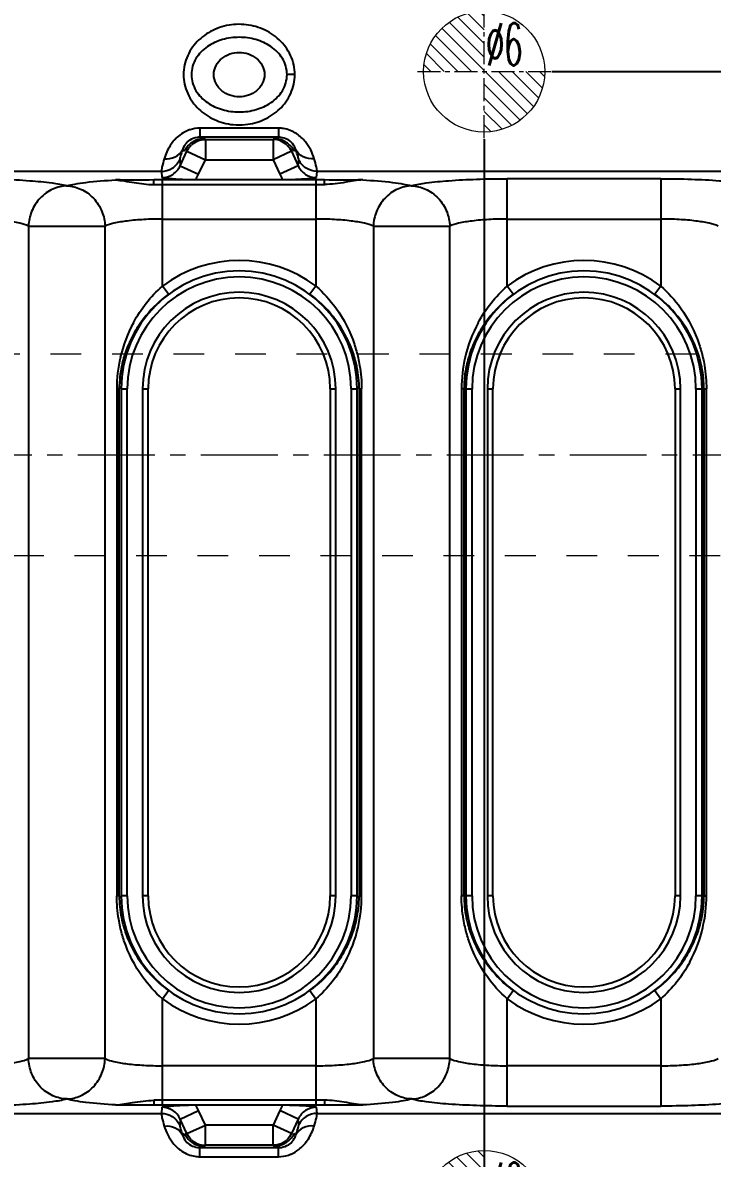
# Model space of a CAD drawing. Header units: millimetres. Extents: x 1147 to 12155, y -6137 to -4403.
# Drawn here: x 2930.8 to 2964.9, y -5340.7 to -5284.4 of the extents above; entities that cross this region are included whole.
import ezdxf
from ezdxf.enums import TextEntityAlignment as Align

# ---------------------------------------------------------------- set-up
doc = ezdxf.new("R2010")
doc.units = ezdxf.units.MM
doc.header["$LTSCALE"] = 16.335
doc.header["$PDMODE"] = 3
doc.header["$PDSIZE"] = 0.3125
doc.linetypes.add('CENTER', pattern=[0.6, 0.375, -0.075, 0.075, -0.075])
doc.linetypes.add('HIDDEN', pattern=[0.2, 0.1, -0.1])
doc.layers.get('0').update_dxf_attribs({"linetype": 'CONTINUOUS'})
doc.layers.get('Defpoints').update_dxf_attribs({"linetype": 'CONTINUOUS'})
doc.layers.add('cool', color=153, linetype='HIDDEN', lineweight=9)
doc.layers.add('epin', color=13, linetype='CONTINUOUS', lineweight=9)
doc.styles.get("Standard").update_dxf_attribs({"font": 'txt', "width": 0.8})
doc.styles.add('TXT05', font='txt.shx', dxfattribs={"width": 0.5, "bigfont": 'gbcbig.shx'})
doc.dimstyles.get("Standard").update_dxf_attribs({"dimtxt": 0.15625, "dimasz": 0.1875, "dimexe": 0.125, "dimexo": 0.0625, "dimtad": 0, "dimtih": 1, "dimtoh": 1, "dimdsep": 46, "dimtxsty": 'Standard', "dimcen": 0.09, "dimadec": 0, "dimazin": 0, "dimtp": 0.01, "dimtm": 0.01, "dimtfac": 1, "dimtofl": 0, "dimtmove": 0, "dimatfit": 3, "dimfxl": 0, "dimtolj": 1, "dimarcsym": 0})

# ---------------------------------------------------------------- blocks, each defined once
blk = doc.blocks.new('*D726')
at = {"color": 4, "lineweight": -2}
for p, q in [((3125.393, -5286.772), (3145.393, -5278.956)), ((3145.393, -5278.956), (3165.393, -5278.956)), ((2956.993, -5286.772), (3125.393, -5286.772))]:
    blk.add_line(p, q, dxfattribs=at)
at = {"layer": 'Defpoints', "color": 0}
for p in [(2876.631, -5263.772), (3165.393, -5278.956), (2956.931, -5286.772)]:
    blk.add_point(p, dxfattribs=at)
at = {"color": 6, "insert": (3177.127, -5278.956), "char_height": 8, "attachment_point": 5}
blk.add_mtext('\\A1;23.00', dxfattribs=at)
blk = doc.blocks.new('*D727')
at = {"color": 4, "lineweight": -2}
blk.add_line((3144.693, -5305.772), (3165.393, -5305.772), dxfattribs=at)
at = {"layer": 'Defpoints', "color": 0}
for p in [(2876.631, -5263.772), (3144.631, -5305.772), (3165.393, -5305.772)]:
    blk.add_point(p, dxfattribs=at)
at = {"color": 6, "insert": (3177.127, -5305.772), "char_height": 8, "attachment_point": 5}
blk.add_mtext('\\A1;42.00', dxfattribs=at)
blk = doc.blocks.new('*D728')
at = {"color": 4, "lineweight": -2}
blk.add_line((3081.142, -5324.129), (3165.393, -5324.129), dxfattribs=at)
at = {"layer": 'Defpoints', "color": 0}
for p in [(2876.631, -5263.772), (3081.079, -5324.129), (3165.393, -5324.129)]:
    blk.add_point(p, dxfattribs=at)
at = {"color": 6, "insert": (3177.66, -5324.129), "char_height": 8, "attachment_point": 5}
blk.add_mtext('\\A1;60.36', dxfattribs=at)
blk = doc.blocks.new('*D729')
at = {"color": 4, "lineweight": -2}
blk.add_line((2956.993, -5343.272), (3165.393, -5343.272), dxfattribs=at)
at = {"layer": 'Defpoints', "color": 0}
for p in [(2876.631, -5263.772), (2956.931, -5343.272), (3165.393, -5343.272)]:
    blk.add_point(p, dxfattribs=at)
at = {"color": 6, "insert": (3177.66, -5343.272), "char_height": 8, "attachment_point": 5}
blk.add_mtext('\\A1;79.50', dxfattribs=at)
blk = doc.blocks.new('*D730')
at = {"color": 4, "lineweight": -2}
blk.add_line((3079.093, -5391.772), (3165.393, -5391.772), dxfattribs=at)
at = {"layer": 'Defpoints', "color": 0}
for p in [(2876.631, -5263.772), (3079.031, -5391.772), (3165.393, -5391.772)]:
    blk.add_point(p, dxfattribs=at)
at = {"color": 6, "insert": (3179.26, -5391.772), "char_height": 8, "attachment_point": 5}
blk.add_mtext('\\A1;128.00', dxfattribs=at)
blk = doc.blocks.new('*D731')
at = {"color": 4, "lineweight": -2}
blk.add_line((3101.269, -5410.772), (3165.393, -5410.772), dxfattribs=at)
at = {"layer": 'Defpoints', "color": 0}
for p in [(2876.631, -5263.772), (3101.207, -5410.772), (3165.393, -5410.772)]:
    blk.add_point(p, dxfattribs=at)
at = {"color": 6, "insert": (3179.26, -5410.772), "char_height": 8, "attachment_point": 5}
blk.add_mtext('\\A1;147.00', dxfattribs=at)
blk = doc.blocks.new('*D732')
at = {"color": 4, "lineweight": -2}
blk.add_line((2882.256, -5430.772), (3165.393, -5430.772), dxfattribs=at)
at = {"layer": 'Defpoints', "color": 0}
for p in [(2876.631, -5263.772), (2882.193, -5430.772), (3165.393, -5430.772)]:
    blk.add_point(p, dxfattribs=at)
at = {"color": 6, "insert": (3179.26, -5430.772), "char_height": 8, "attachment_point": 5}
blk.add_mtext('\\A1;167.00', dxfattribs=at)
blk = doc.blocks.new('*D733')
at = {"color": 4, "lineweight": -2}
for p, q in [((3032.193, -5438.772), (3125.393, -5438.772)), ((3125.393, -5438.772), (3145.393, -5442.058)), ((3145.393, -5442.058), (3165.393, -5442.058))]:
    blk.add_line(p, q, dxfattribs=at)
at = {"layer": 'Defpoints', "color": 0}
for p in [(2876.631, -5263.772), (3032.131, -5438.772), (3165.393, -5442.058)]:
    blk.add_point(p, dxfattribs=at)
at = {"color": 6, "insert": (3179.26, -5442.058), "char_height": 8, "attachment_point": 5}
blk.add_mtext('\\A1;175.00', dxfattribs=at)
blk = doc.blocks.new('*D734')
at = {"color": 4, "lineweight": -2}
blk.add_line((3121.693, -5468.772), (3165.393, -5468.772), dxfattribs=at)
at = {"layer": 'Defpoints', "color": 0}
for p in [(2876.631, -5263.772), (3121.631, -5468.772), (3165.393, -5468.772)]:
    blk.add_point(p, dxfattribs=at)
at = {"color": 6, "insert": (3179.793, -5468.772), "char_height": 8, "attachment_point": 5}
blk.add_mtext('\\A1;205.00', dxfattribs=at)
blk = doc.blocks.new('*D747')
at = {"color": 4, "lineweight": -2}
blk.add_line((2954.631, -5436.334), (2954.631, -5507.604), dxfattribs=at)
at = {"layer": 'Defpoints', "color": 0}
for p in [(2876.631, -5263.772), (2954.631, -5436.272), (2954.631, -5507.604)]:
    blk.add_point(p, dxfattribs=at)
at = {"color": 6, "insert": (2954.631, -5519.337), "char_height": 8, "attachment_point": 5, "rotation": 90}
blk.add_mtext('\\A1;78.00', dxfattribs=at)
blk = doc.blocks.new('*D749')
at = {"color": 4, "lineweight": -2}
blk.add_line((2986.631, -5274.55), (2986.631, -5507.604), dxfattribs=at)
at = {"layer": 'Defpoints', "color": 0}
for p in [(2876.631, -5263.772), (2986.631, -5274.488), (2986.631, -5507.604)]:
    blk.add_point(p, dxfattribs=at)
at = {"color": 6, "insert": (2986.631, -5519.871), "char_height": 8, "attachment_point": 5, "rotation": 90}
blk.add_mtext('\\A1;110.00', dxfattribs=at)
blk = doc.blocks.new('*D750')
at = {"color": 4, "lineweight": -2}
blk.add_line((3026.631, -5444.334), (3026.631, -5507.604), dxfattribs=at)
at = {"layer": 'Defpoints', "color": 0}
for p in [(2876.631, -5263.772), (3026.631, -5444.272), (3026.631, -5507.604)]:
    blk.add_point(p, dxfattribs=at)
at = {"color": 6, "insert": (3026.631, -5520.937), "char_height": 8, "attachment_point": 5, "rotation": 90}
blk.add_mtext('\\A1;150.00', dxfattribs=at)
blk = doc.blocks.new('*D751')
at = {"color": 4, "lineweight": -2}
blk.add_line((3074.631, -5396.234), (3074.631, -5507.604), dxfattribs=at)
at = {"layer": 'Defpoints', "color": 0}
for p in [(2876.631, -5263.772), (3074.631, -5396.172), (3074.631, -5507.604)]:
    blk.add_point(p, dxfattribs=at)
at = {"color": 6, "insert": (3074.631, -5521.471), "char_height": 8, "attachment_point": 5, "rotation": 90}
blk.add_mtext('\\A1;198.00', dxfattribs=at)
blk = doc.blocks.new('*D752')
at = {"color": 4, "lineweight": -2}
for p, q in [((3076.129, -5328.214), (3076.129, -5467.604)), ((3076.129, -5467.604), (3085.917, -5487.604)), ((3085.917, -5487.604), (3085.917, -5507.604))]:
    blk.add_line(p, q, dxfattribs=at)
at = {"layer": 'Defpoints', "color": 0}
for p in [(2876.631, -5263.772), (3076.129, -5328.151), (3085.917, -5507.604)]:
    blk.add_point(p, dxfattribs=at)
at = {"color": 6, "insert": (3085.917, -5522.004), "char_height": 8, "attachment_point": 5, "rotation": 90}
blk.add_mtext('\\A1;199.50', dxfattribs=at)
blk = doc.blocks.new('*D753')
at = {"color": 4, "lineweight": -2}
blk.add_line((3106.631, -5328.592), (3106.631, -5507.604), dxfattribs=at)
at = {"layer": 'Defpoints', "color": 0}
for p in [(2876.631, -5263.772), (3106.631, -5328.529), (3106.631, -5507.604)]:
    blk.add_point(p, dxfattribs=at)
at = {"color": 6, "insert": (3106.631, -5522.004), "char_height": 8, "attachment_point": 5, "rotation": 90}
blk.add_mtext('\\A1;230.00', dxfattribs=at)
blk = doc.blocks.new('*D754')
at = {"color": 4, "lineweight": -2}
blk.add_line((3121.631, -5475.261), (3121.631, -5507.604), dxfattribs=at)
at = {"layer": 'Defpoints', "color": 0}
for p in [(2876.631, -5263.772), (3121.631, -5475.198), (3121.631, -5507.604)]:
    blk.add_point(p, dxfattribs=at)
at = {"color": 6, "insert": (3121.631, -5522.537), "char_height": 8, "attachment_point": 5, "rotation": 90}
blk.add_mtext('\\A1;245.00', dxfattribs=at)
blk = doc.blocks.new('*D766')
at = {"color": 4, "lineweight": -2}
for p, q in [((3098.631, -5291.234), (3098.631, -5467.483)), ((3098.631, -5467.483), (3098.531, -5487.483)), ((3098.531, -5487.483), (3098.531, -5507.483))]:
    blk.add_line(p, q, dxfattribs=at)
at = {"layer": 'Defpoints', "color": 0}
for p in [(2876.631, -5263.772), (3098.631, -5291.172), (3098.531, -5507.483)]:
    blk.add_point(p, dxfattribs=at)
at = {"color": 6, "insert": (3098.531, -5522.416), "char_height": 8, "attachment_point": 5, "rotation": 90}
blk.add_mtext('\\A1;222.00', dxfattribs=at)
blk = doc.blocks.new('epin_ejp_6')
at = {"layer": 'epin'}
h = blk.add_hatch(dxfattribs=at)
h.set_pattern_fill('_ANSI31', color=123, scale=0.15, angle=90, style=0)
h.set_pattern_definition([(135, (-2387.40246, 110.88073), (-0.3367596, -0.3367596), [])])
h.paths.add_polyline_path([(0, 3, 0.414214), (-3, 0), (0, 0)])
h.paths.add_polyline_path([(3, 0), (0, 0), (0, -3, 0.414214)])
at = {"layer": 'epin', "color": 1, "linetype": 'CENTER', "ltscale": 0.186593}
for p, q in [((0, -3.3), (0, 3.3)), ((-3.3, 0), (3.3, 0))]:
    blk.add_line(p, q, dxfattribs=at)
at = {"layer": 'epin'}
blk.add_circle((0, 0), 3, dxfattribs=at)
at = {"layer": 'epin', "color": 6, "style": 'TXT05', "width": 0.5}
blk.add_text('%%c6', height=2.1, dxfattribs=at).set_placement((0.995, 1.35), align=Align.MIDDLE)
blk = doc.blocks.new('*D748')
at = {"color": 4, "lineweight": -2}
for p, q in [((2953.631, -5290.134), (2953.631, -5467.604)), ((2953.631, -5467.604), (2943.345, -5487.604)), ((2943.345, -5487.604), (2943.345, -5507.604))]:
    blk.add_line(p, q, dxfattribs=at)
at = {"layer": 'Defpoints', "color": 0}
for p in [(2876.631, -5263.772), (2953.631, -5290.072), (2943.345, -5507.604)]:
    blk.add_point(p, dxfattribs=at)
at = {"color": 6, "insert": (2943.345, -5519.337), "char_height": 8, "attachment_point": 5, "rotation": 90}
blk.add_mtext('\\A1;77.00', dxfattribs=at)
blk = doc.blocks.new('115')
at = {"layer": 'epin'}
for p in [(77, -23), (77, -79.5)]:
    blk.add_blockref('epin_ejp_6', p, dxfattribs=at)
dim = blk.add_ordinate_dim(feature_location=(77, -26.3), offset=(-10.286, -217.532), dtype=1, origin=(0, 0), dimstyle='Standard', override={"dimtxt": 8, "dimasz": 10, "dimgap": 0, "dimtih": 0, "dimtoh": 0, "dimzin": 0, "dimcen": 0, "dimclrd": 4, "dimclre": 4, "dimclrt": 6, "dimadec": 2, "dimtp": 0, "dimtm": 0, "dimtzin": 0})
dim.commit()
dim.dimension.update_dxf_attribs({"geometry": '*D748', "text_midpoint": (66.714, -255.566), "insert": (-2876.631, 5263.772)})

msp = doc.modelspace()

# ---------------------------------------------------------------- linework, layer by layer
at = {"color": 7, "linetype": 'Continuous'}
for p, q in [((2944.242, -5286.926), (2943.857, -5286.926)), ((2943.433, -5289.578), (2939.538, -5289.578)), ((2939.538, -5289.578), (2939.538, -5290.03)), ((2943.433, -5290.03), (2939.538, -5290.03)), ((2939.538, -5290.03), (2939.633, -5290.111)), ((2939.633, -5290.111), (2939.807, -5290.111)), ((2943.164, -5290.111), (2943.338, -5290.111)), ((2943.433, -5290.03), (2943.338, -5290.111)), ((2943.433, -5289.578), (2943.433, -5290.03)), ((2938.679, -5290.654), (2938.762, -5290.724)), ((2939.236, -5290.244), (2939.233, -5290.244)), ((2939.807, -5290.143), (2943.164, -5290.143)), ((2939.807, -5290.143), (2939.807, -5291.149)), ((2943.164, -5290.143), (2943.164, -5291.149)), ((2943.738, -5290.244), (2943.735, -5290.244)), ((2944.292, -5290.654), (2944.209, -5290.724)), ((2938.536, -5291.15), (2938.561, -5291.446)), ((2938.561, -5291.446), (2938.897, -5290.724)), ((2938.897, -5290.724), (2939.807, -5291.149)), ((2939.471, -5291.87), (2939.807, -5291.149)), ((2939.807, -5291.149), (2943.164, -5291.149)), ((2944.074, -5290.724), (2943.164, -5291.149)), ((2943.164, -5291.149), (2943.5, -5291.87)), ((2944.074, -5290.724), (2944.411, -5291.446)), ((2944.411, -5291.446), (2944.435, -5291.15)), ((2937.626, -5291.725), (2817.306, -5291.725)), ((2937.626, -5291.725), (2937.651, -5292.033)), ((2938.561, -5291.446), (2939.471, -5291.87)), ((2944.411, -5291.446), (2943.5, -5291.87)), ((2945.32, -5292.033), (2945.345, -5291.725)), ((2981.706, -5291.725), (2945.345, -5291.725)), ((2937.248, -5292.375), (2937.259, -5292.151)), ((2945.293, -5292.15), (2937.678, -5292.15)), ((2937.678, -5294.087), (2937.679, -5292.38)), ((2937.679, -5292.38), (2945.292, -5292.38)), ((2945.292, -5292.15), (2945.293, -5297.411)), ((2945.723, -5292.375), (2945.712, -5292.151)), ((2962.387, -5292.087), (2954.771, -5292.087)), ((2954.771, -5297.411), (2954.771, -5292.087)), ((2962.387, -5292.087), (2962.387, -5297.411)), ((2931.043, -5294.439), (2934.834, -5294.439)), ((2931.043, -5294.439), (2931.043, -5335.72)), ((2934.834, -5335.72), (2934.834, -5294.439)), ((2937.678, -5294.087), (2945.293, -5294.087)), ((2937.678, -5297.411), (2937.678, -5294.087)), ((2948.137, -5294.439), (2951.928, -5294.439)), ((2948.137, -5294.439), (2948.137, -5335.72)), ((2951.928, -5335.72), (2951.928, -5294.439)), ((2954.771, -5294.087), (2962.387, -5294.087)), ((2937.978, -5297.812), (2937.678, -5297.411)), ((2945.293, -5297.411), (2944.993, -5297.812)), ((2955.071, -5297.812), (2954.771, -5297.411)), ((2962.387, -5297.411), (2962.087, -5297.812)), ((2935.539, -5302.511), (2935.414, -5302.511)), ((2935.414, -5302.511), (2935.414, -5327.648)), ((2935.539, -5327.648), (2935.539, -5302.511)), ((2935.634, -5302.511), (2935.935, -5302.511)), ((2935.634, -5302.511), (2935.634, -5327.648)), ((2935.935, -5327.648), (2935.935, -5302.511)), ((2936.696, -5302.511), (2936.972, -5302.511)), ((2936.696, -5302.511), (2936.696, -5327.648)), ((2936.972, -5327.648), (2936.972, -5302.511)), ((2945.999, -5302.511), (2946.275, -5302.511)), ((2945.999, -5302.511), (2945.999, -5327.648)), ((2946.275, -5327.648), (2946.275, -5302.511)), ((2947.036, -5302.511), (2947.337, -5302.511)), ((2947.036, -5302.511), (2947.036, -5327.648)), ((2947.337, -5327.648), (2947.337, -5302.511)), ((2947.432, -5302.511), (2947.557, -5302.511)), ((2947.432, -5302.511), (2947.432, -5327.648)), ((2947.557, -5327.648), (2947.557, -5302.511)), ((2952.632, -5302.511), (2952.508, -5302.511)), ((2952.508, -5302.511), (2952.508, -5327.648)), ((2952.632, -5327.648), (2952.632, -5302.511)), ((2952.728, -5302.511), (2953.028, -5302.511)), ((2952.728, -5302.511), (2952.728, -5327.648)), ((2953.028, -5327.648), (2953.028, -5302.511)), ((2953.789, -5302.511), (2954.065, -5302.511)), ((2953.789, -5302.511), (2953.789, -5327.648)), ((2954.065, -5327.648), (2954.065, -5302.511)), ((2963.093, -5302.511), (2963.369, -5302.511)), ((2963.093, -5302.511), (2963.093, -5327.648)), ((2963.369, -5327.648), (2963.369, -5302.511)), ((2964.13, -5302.511), (2964.431, -5302.511)), ((2964.13, -5302.511), (2964.13, -5327.648)), ((2964.431, -5327.648), (2964.431, -5302.511)), ((2964.526, -5302.511), (2964.65, -5302.511)), ((2964.526, -5302.511), (2964.526, -5327.648)), ((2964.65, -5327.648), (2964.65, -5302.511)), ((2935.539, -5327.648), (2935.414, -5327.648)), ((2935.935, -5327.648), (2935.634, -5327.648)), ((2936.972, -5327.648), (2936.696, -5327.648)), ((2946.275, -5327.648), (2945.999, -5327.648)), ((2947.337, -5327.648), (2947.036, -5327.648)), ((2947.432, -5327.648), (2947.557, -5327.648)), ((2952.632, -5327.648), (2952.508, -5327.648)), ((2953.028, -5327.648), (2952.728, -5327.648)), ((2954.065, -5327.648), (2953.789, -5327.648)), ((2963.369, -5327.648), (2963.093, -5327.648)), ((2964.431, -5327.648), (2964.13, -5327.648)), ((2964.526, -5327.648), (2964.65, -5327.648)), ((2937.678, -5332.748), (2937.978, -5332.347)), ((2944.993, -5332.347), (2945.293, -5332.748)), ((2954.771, -5332.748), (2955.071, -5332.347)), ((2962.087, -5332.347), (2962.387, -5332.748)), ((2937.679, -5338.009), (2937.678, -5332.749)), ((2945.293, -5332.748), (2945.293, -5336.072)), ((2954.771, -5338.072), (2954.771, -5332.748)), ((2962.387, -5332.748), (2962.387, -5338.072)), ((2934.834, -5335.72), (2931.043, -5335.72)), ((2951.928, -5335.72), (2948.137, -5335.72)), ((2945.293, -5336.072), (2937.678, -5336.072)), ((2945.293, -5336.072), (2945.292, -5337.779)), ((2962.387, -5336.072), (2954.771, -5336.072)), ((2937.248, -5337.784), (2937.259, -5338.008)), ((2945.292, -5337.779), (2937.679, -5337.779)), ((2945.292, -5337.779), (2945.292, -5338.009)), ((2945.723, -5337.784), (2945.712, -5338.008)), ((2825.691, -5338.434), (2937.626, -5338.434)), ((2937.651, -5338.126), (2937.626, -5338.434)), ((2937.679, -5338.009), (2945.292, -5338.009)), ((2938.561, -5338.713), (2939.471, -5338.289)), ((2939.807, -5339.01), (2939.471, -5338.289)), ((2943.5, -5338.289), (2943.164, -5339.01)), ((2944.411, -5338.713), (2943.5, -5338.289)), ((2945.345, -5338.434), (2945.32, -5338.126)), ((2945.345, -5338.434), (2981.706, -5338.434)), ((2954.771, -5338.072), (2962.387, -5338.072)), ((2938.561, -5338.713), (2938.536, -5339.009)), ((2938.897, -5339.435), (2938.561, -5338.713)), ((2938.897, -5339.435), (2939.807, -5339.01)), ((2943.164, -5339.01), (2939.807, -5339.01)), ((2939.807, -5340.016), (2939.807, -5339.01)), ((2944.074, -5339.435), (2943.164, -5339.01)), ((2943.164, -5340.016), (2943.164, -5339.01)), ((2944.411, -5338.713), (2944.074, -5339.435)), ((2944.435, -5339.009), (2944.411, -5338.713)), ((2938.679, -5339.505), (2938.762, -5339.435)), ((2944.292, -5339.505), (2944.209, -5339.435)), ((2939.233, -5339.915), (2939.236, -5339.915)), ((2939.538, -5340.129), (2939.633, -5340.048)), ((2939.538, -5340.129), (2943.433, -5340.129)), ((2939.538, -5340.581), (2939.538, -5340.129)), ((2939.633, -5340.048), (2939.807, -5340.048)), ((2943.164, -5340.016), (2939.807, -5340.016)), ((2943.164, -5340.048), (2943.338, -5340.048)), ((2943.433, -5340.129), (2943.338, -5340.048)), ((2943.433, -5340.581), (2943.433, -5340.129)), ((2943.735, -5339.915), (2943.738, -5339.915)), ((2939.538, -5340.581), (2943.433, -5340.581))]:
    msp.add_line(p, q, dxfattribs=at)
for centre, radius, start, end in [((2941.486, -5287.451), 3.02, 85.7641, 95.0219), ((2941.486, -5286.396), 3.024, 264.3279, 275.7133), ((2939.815, -5291.561), 2.073, 136.5943, 138.9055), ((2939.731, -5291.479), 1.956, 127.6875, 136.6561), ((2943.433, -5291.138), 1.56, 80.6149, 89.9854), ((2943.435, -5290.985), 0.955, 82.4469, 90.0885), ((2939.445, -5290.868), 0.795, 156.5707, 164.4392), ((2939.678, -5291.155), 1.013, 115.9235, 154.9459), ((2939.806, -5291.144), 1.001, 111.6878, 133.4317), ((2943.164, -5291.146), 1.003, 46.5837, 89.9928), ((2943.293, -5291.155), 1.013, 25.054, 64.0763), ((2937.677, -5276.538), 15.842, 268.4482, 270.0082), ((2937.676, -5377.483), 85.333, 89.99885, 90.27965), ((2937.634, -5291.013), 2.027, 326.6681, 334.9929), ((2945.338, -5291.013), 2.027, 205.0077, 213.3314), ((2945.294, -5276.481), 15.899, 269.9939, 271.5474), ((2945.294, -5377.377), 85.227, 89.71923, 90.00086), ((2941.486, -5302.511), 6.365, 53.2545, 126.746), ((2958.579, -5302.511), 6.365, 53.254, 126.746), ((2941.486, -5302.511), 5.852, 0, 180), ((2958.579, -5302.511), 5.852, 0, 180), ((2941.486, -5302.511), 5.551, 0, 180), ((2958.579, -5302.511), 5.551, 0, 180), ((2941.486, -5302.511), 4.79, 0, 180), ((2941.719, -5302.838), 6.265, 126.6715, 140.6233), ((2941.486, -5302.511), 4.514, 0, 180), ((2941.245, -5302.845), 6.275, 42.4543, 53.3202), ((2958.579, -5302.511), 4.79, 0, 180), ((2958.813, -5302.838), 6.265, 126.6715, 140.6233), ((2958.579, -5302.511), 4.514, 0, 180), ((2958.338, -5302.845), 6.275, 42.4543, 53.3202), ((2941.59, -5302.73), 6.097, 140.6354, 149.1366), ((2958.683, -5302.73), 6.097, 140.6354, 149.1366), ((2942.279, -5302.478), 6.86, 151.7095, 167.0764), ((2941.442, -5302.641), 5.924, 149.1427, 157.8689), ((2959.373, -5302.478), 6.86, 151.7095, 167.0764), ((2958.536, -5302.641), 5.924, 149.1427, 157.8689), ((2941.264, -5302.567), 5.732, 157.8753, 165.8913), ((2958.357, -5302.567), 5.732, 157.8753, 165.8913), ((2942.4, -5302.515), 6.985, 167.0025, 179.9679), ((2941.103, -5302.525), 5.565, 165.906, 173.2916), ((2959.493, -5302.515), 6.985, 167.0025, 179.9679), ((2958.196, -5302.525), 5.565, 165.906, 173.2916), ((2940.994, -5302.511), 5.455, 173.3051, 179.994), ((2941.802, -5302.528), 5.631, 0.1707, 11.287), ((2958.087, -5302.511), 5.455, 173.3051, 179.994), ((2958.895, -5302.528), 5.631, 0.1707, 11.287), ((2941.169, -5327.631), 5.631, 180.1708, 191.287), ((2941.486, -5327.648), 5.852, 180, 0), ((2941.486, -5327.648), 5.551, 180, 360), ((2941.486, -5327.648), 4.79, 180, 360), ((2941.486, -5327.648), 4.514, 180, 0), ((2940.572, -5327.644), 6.985, 347.0025, 359.9679), ((2941.977, -5327.648), 5.455, 353.3051, 359.994), ((2958.263, -5327.631), 5.631, 180.1708, 191.287), ((2958.579, -5327.648), 5.852, 180, 0), ((2958.579, -5327.648), 5.551, 180, 360), ((2958.579, -5327.648), 4.79, 180, 360), ((2958.579, -5327.648), 4.514, 180, 0), ((2957.665, -5327.644), 6.985, 347.0025, 359.9679), ((2959.071, -5327.648), 5.455, 353.3051, 359.994), ((2941.868, -5327.634), 5.565, 345.906, 353.2916), ((2958.962, -5327.634), 5.565, 345.906, 353.2916), ((2941.707, -5327.592), 5.732, 337.8753, 345.8913), ((2958.801, -5327.592), 5.732, 337.8753, 345.8913), ((2940.692, -5327.681), 6.86, 331.7095, 347.0764), ((2957.785, -5327.681), 6.86, 331.7095, 347.0764), ((2941.529, -5327.518), 5.924, 329.1427, 337.8689), ((2958.622, -5327.518), 5.924, 329.1427, 337.8689), ((2941.381, -5327.429), 6.097, 320.6354, 329.1366), ((2958.475, -5327.429), 6.097, 320.6354, 329.1366), ((2941.726, -5327.314), 6.275, 222.4543, 233.3202), ((2941.252, -5327.322), 6.265, 306.6715, 320.6233), ((2958.82, -5327.314), 6.275, 222.4543, 233.3202), ((2958.345, -5327.322), 6.265, 306.6715, 320.6233), ((2941.486, -5327.648), 6.365, 233.2545, 306.746), ((2958.579, -5327.648), 6.365, 233.254, 306.746), ((2937.678, -5353.747), 15.968, 89.9973, 91.5441), ((2945.294, -5353.628), 15.849, 88.449, 90.0086), ((2937.678, -5252.504), 85.505, 269.71964, 270.00065), ((2937.634, -5339.145), 2.026, 25.0056, 33.3334), ((2945.338, -5339.146), 2.027, 146.6682, 154.9928), ((2945.295, -5252.788), 85.221, 269.99779, 270.27986), ((2939.678, -5339.004), 1.013, 205.054, 244.0763), ((2943.293, -5339.004), 1.013, 295.9235, 334.9459), ((2943.526, -5339.292), 0.795, 336.5707, 344.4392), ((2939.807, -5339.013), 1.003, 226.5837, 269.9928), ((2939.536, -5339.174), 0.955, 262.4469, 270.0885), ((2939.731, -5338.854), 1.162, 261.8771, 265.1349), ((2943.165, -5339.015), 1.001, 291.6878, 313.4317), ((2943.24, -5338.68), 1.956, 307.6875, 316.6561), ((2943.156, -5338.598), 2.073, 316.5943, 318.9055), ((2939.538, -5339.021), 1.56, 260.6149, 269.9854)]:
    msp.add_arc(centre, radius, start, end, dxfattribs=at)
for points, knots in [([(2941.221, -5284.443), (2940.9, -5284.471), (2940.267, -5284.631), (2939.452, -5285.165), (2938.873, -5285.954), (2938.729, -5286.602), (2938.729, -5286.926)], [0, 0, 0, 0, 0.252338, 0.499632, 0.747398, 1, 1, 1, 1]), ([(2944.242, -5286.926), (2944.242, -5286.599), (2944.095, -5285.945), (2943.504, -5285.15), (2942.676, -5284.618), (2942.034, -5284.463), (2941.709, -5284.439)], [0, 0, 0, 0, 0.252464, 0.500169, 0.747561, 1, 1, 1, 1]), ([(2943.857, -5286.926), (2943.857, -5286.648), (2943.688, -5286.09), (2943.087, -5285.495), (2942.322, -5285.15), (2941.484, -5285.038), (2940.647, -5285.151), (2939.883, -5285.496), (2939.283, -5286.091), (2939.114, -5286.648), (2939.114, -5286.926)], [0, 0, 0, 0, 0.12581, 0.249018, 0.373016, 0.500233, 0.627385, 0.751253, 0.874314, 1, 1, 1, 1]), ([(2940.229, -5286.926), (2940.229, -5286.772), (2940.307, -5286.461), (2940.61, -5286.1), (2941.022, -5285.876), (2941.486, -5285.801), (2941.949, -5285.876), (2942.361, -5286.1), (2942.664, -5286.461), (2942.742, -5286.772), (2942.742, -5286.926)], [0, 0, 0, 0, 0.125273, 0.249681, 0.374348, 0.499998, 0.625649, 0.750316, 0.874725, 1, 1, 1, 1]), ([(2938.729, -5286.926), (2938.729, -5287.246), (2938.871, -5287.888), (2939.44, -5288.673), (2940.243, -5289.208), (2940.868, -5289.374), (2941.187, -5289.405)], [0, 0, 0, 0, 0.252578, 0.50044, 0.747713, 1, 1, 1, 1]), ([(2939.114, -5286.926), (2939.114, -5287.203), (2939.283, -5287.76), (2939.883, -5288.355), (2940.648, -5288.701), (2941.485, -5288.813), (2942.323, -5288.701), (2943.088, -5288.355), (2943.688, -5287.76), (2943.857, -5287.203), (2943.857, -5286.926)], [0, 0, 0, 0, 0.125692, 0.248804, 0.37272, 0.499947, 0.627175, 0.751093, 0.874204, 1, 1, 1, 1]), ([(2942.742, -5286.926), (2942.742, -5287.079), (2942.664, -5287.39), (2942.361, -5287.751), (2941.949, -5287.975), (2941.486, -5288.05), (2941.022, -5287.975), (2940.61, -5287.751), (2940.307, -5287.39), (2940.229, -5287.079), (2940.229, -5286.926)], [0, 0, 0, 0, 0.125273, 0.249681, 0.374348, 0.499998, 0.625649, 0.750316, 0.874725, 1, 1, 1, 1]), ([(2941.787, -5289.405), (2942.105, -5289.373), (2942.729, -5289.208), (2943.531, -5288.673), (2944.1, -5287.888), (2944.242, -5287.246), (2944.242, -5286.926)], [0, 0, 0, 0, 0.252231, 0.499459, 0.747286, 1, 1, 1, 1]), ([(2939.048, -5289.657), (2939.001, -5289.672), (2938.819, -5289.742), (2938.65, -5289.843), (2938.535, -5289.931)], [0, 0, 0, 0, 0.257865, 1, 1, 1, 1]), ([(2939.538, -5290.03), (2939.49, -5290.03), (2939.317, -5290.043), (2939.147, -5290.105), (2939.04, -5290.173)], [0, 0, 0, 0, 0.271751, 1, 1, 1, 1]), ([(2939.233, -5290.244), (2939.23, -5290.244), (2939.223, -5290.244), (2939.224, -5290.228), (2939.247, -5290.214), (2939.285, -5290.187), (2939.359, -5290.155), (2939.42, -5290.136), (2939.458, -5290.129)], [0, 0, 0, 0, 0.03338, 0.055741, 0.139126, 0.307065, 0.580667, 1, 1, 1, 1]), ([(2939.458, -5290.129), (2939.471, -5290.126), (2939.529, -5290.116), (2939.588, -5290.111), (2939.633, -5290.111)], [0, 0, 0, 0, 0.228819, 1, 1, 1, 1]), ([(2943.338, -5290.111), (2943.383, -5290.111), (2943.472, -5290.121), (2943.578, -5290.134), (2943.8, -5290.244), (2943.738, -5290.244)], [0, 0, 0, 0, 0.314614, 0.565598, 1, 1, 1, 1]), ([(2944.292, -5290.654), (2944.261, -5290.543), (2944.103, -5290.241), (2943.775, -5290.067), (2943.56, -5290.039)], [0, 0, 0, 0, 0.348046, 1, 1, 1, 1]), ([(2945.202, -5291.099), (2945.115, -5290.8), (2944.877, -5290.322), (2944.327, -5289.805), (2943.912, -5289.636), (2943.688, -5289.599)], [0, 0, 0, 0, 0.419119, 0.694058, 1, 1, 1, 1]), ([(2938.252, -5290.198), (2938.186, -5290.274), (2937.98, -5290.548), (2937.836, -5290.867), (2937.769, -5291.099)], [0, 0, 0, 0, 0.293042, 1, 1, 1, 1]), ([(2937.769, -5291.099), (2937.953, -5291.116), (2938.322, -5291.065), (2938.603, -5290.805), (2938.679, -5290.654)], [0, 0, 0, 0, 0.522336, 1, 1, 1, 1]), ([(2938.679, -5290.654), (2938.668, -5290.684), (2938.631, -5290.788), (2938.595, -5290.892), (2938.573, -5290.967)], [0, 0, 0, 0, 0.290978, 1, 1, 1, 1]), ([(2939.04, -5290.173), (2938.994, -5290.202), (2938.861, -5290.306), (2938.76, -5290.447), (2938.715, -5290.551)], [0, 0, 0, 0, 0.324676, 1, 1, 1, 1]), ([(2939.269, -5290.234), (2939.265, -5290.235), (2939.254, -5290.239), (2939.243, -5290.243), (2939.236, -5290.244)], [0, 0, 0, 0, 0.351875, 1, 1, 1, 1]), ([(2939.72, -5290.143), (2939.66, -5290.143), (2939.505, -5290.156), (2939.358, -5290.204), (2939.269, -5290.234)], [0, 0, 0, 0, 0.392081, 1, 1, 1, 1]), ([(2943.534, -5290.181), (2943.525, -5290.179), (2943.482, -5290.168), (2943.438, -5290.159), (2943.404, -5290.154)], [0, 0, 0, 0, 0.218802, 1, 1, 1, 1]), ([(2943.735, -5290.244), (2943.715, -5290.242), (2943.65, -5290.212), (2943.583, -5290.194), (2943.534, -5290.181)], [0, 0, 0, 0, 0.290003, 1, 1, 1, 1]), ([(2944.435, -5291.15), (2944.437, -5291.129), (2944.427, -5291.071), (2944.383, -5290.905), (2944.332, -5290.762), (2944.292, -5290.654)], [0, 0, 0, 0, 0.123367, 0.332805, 1, 1, 1, 1]), ([(2945.202, -5291.099), (2945.018, -5291.116), (2944.649, -5291.065), (2944.368, -5290.805), (2944.292, -5290.654)], [0, 0, 0, 0, 0.522338, 1, 1, 1, 1]), ([(2937.769, -5291.099), (2937.729, -5291.236), (2937.677, -5291.417), (2937.634, -5291.627), (2937.624, -5291.699), (2937.626, -5291.725)], [0, 0, 0, 0, 0.665407, 0.875292, 1, 1, 1, 1]), ([(2937.626, -5291.725), (2937.813, -5291.725), (2938.194, -5291.617), (2938.456, -5291.319), (2938.536, -5291.15)], [0, 0, 0, 0, 0.500608, 1, 1, 1, 1]), ([(2938.573, -5290.967), (2938.568, -5290.982), (2938.554, -5291.031), (2938.542, -5291.081), (2938.537, -5291.116)], [0, 0, 0, 0, 0.311224, 1, 1, 1, 1]), ([(2945.345, -5291.725), (2945.158, -5291.725), (2944.777, -5291.617), (2944.515, -5291.319), (2944.435, -5291.15)], [0, 0, 0, 0, 0.500609, 1, 1, 1, 1]), ([(2945.345, -5291.725), (2945.347, -5291.699), (2945.337, -5291.627), (2945.294, -5291.417), (2945.242, -5291.236), (2945.202, -5291.099)], [0, 0, 0, 0, 0.124728, 0.334597, 1, 1, 1, 1]), ([(2937.651, -5292.033), (2937.839, -5292.033), (2938.224, -5291.92), (2938.482, -5291.617), (2938.561, -5291.446)], [0, 0, 0, 0, 0.500367, 1, 1, 1, 1]), ([(2944.411, -5291.446), (2944.489, -5291.617), (2944.747, -5291.921), (2945.132, -5292.033), (2945.32, -5292.033)], [0, 0, 0, 0, 0.499689, 1, 1, 1, 1]), ([(2928.2, -5292.087), (2928.708, -5292.087), (2929.677, -5292.103), (2931.016, -5292.168), (2932.088, -5292.272), (2932.702, -5292.369), (2932.939, -5292.439)], [0, 0, 0, 0, 0.320373, 0.610617, 0.844065, 1, 1, 1, 1]), ([(2932.939, -5292.439), (2933.068, -5292.401), (2933.381, -5292.336), (2934.184, -5292.223), (2934.859, -5292.174), (2935.35, -5292.147)], [0, 0, 0, 0, 0.166376, 0.393599, 1, 1, 1, 1]), ([(2935.35, -5292.148), (2935.501, -5292.156), (2935.81, -5292.2), (2936.437, -5292.307), (2936.922, -5292.377), (2937.248, -5292.375)], [0, 0, 0, 0, 0.236936, 0.488719, 1, 1, 1, 1]), ([(2937.651, -5292.033), (2937.77, -5292.045), (2938.327, -5292.101), (2938.887, -5292.127), (2939.327, -5292.127)], [0, 0, 0, 0, 0.213158, 1, 1, 1, 1]), ([(2937.679, -5292.38), (2937.679, -5292.364), (2937.677, -5292.287), (2937.678, -5292.21), (2937.678, -5292.15)], [0, 0, 0, 0, 0.212705, 1, 1, 1, 1]), ([(2943.644, -5292.127), (2943.805, -5292.127), (2944.364, -5292.118), (2944.923, -5292.074), (2945.32, -5292.033)], [0, 0, 0, 0, 0.287205, 1, 1, 1, 1]), ([(2947.621, -5292.148), (2947.334, -5292.165), (2946.707, -5292.285), (2946.073, -5292.365), (2945.723, -5292.375)], [0, 0, 0, 0, 0.450175, 1, 1, 1, 1]), ([(2947.621, -5292.147), (2948.112, -5292.174), (2948.787, -5292.223), (2949.59, -5292.336), (2949.903, -5292.401), (2950.032, -5292.439)], [0, 0, 0, 0, 0.606441, 0.833644, 1, 1, 1, 1]), ([(2950.032, -5292.439), (2950.269, -5292.369), (2950.883, -5292.272), (2951.955, -5292.168), (2953.294, -5292.103), (2954.263, -5292.087), (2954.771, -5292.087)], [0, 0, 0, 0, 0.155948, 0.389403, 0.679648, 1, 1, 1, 1]), ([(2962.387, -5292.087), (2962.895, -5292.087), (2963.864, -5292.103), (2965.203, -5292.168), (2966.275, -5292.272), (2966.889, -5292.369), (2967.126, -5292.439)], [0, 0, 0, 0, 0.320374, 0.610618, 0.844066, 1, 1, 1, 1]), ([(2932.939, -5292.439), (2932.705, -5292.448), (2932.211, -5292.565), (2931.581, -5293.018), (2931.159, -5293.683), (2931.051, -5294.193), (2931.043, -5294.439)], [0, 0, 0, 0, 0.233579, 0.491555, 0.754782, 1, 1, 1, 1]), ([(2932.939, -5292.439), (2933.173, -5292.448), (2933.667, -5292.565), (2934.297, -5293.018), (2934.719, -5293.683), (2934.826, -5294.193), (2934.834, -5294.439)], [0, 0, 0, 0, 0.233579, 0.491554, 0.754781, 1, 1, 1, 1]), ([(2950.032, -5292.439), (2949.798, -5292.448), (2949.304, -5292.565), (2948.674, -5293.018), (2948.252, -5293.683), (2948.145, -5294.193), (2948.137, -5294.439)], [0, 0, 0, 0, 0.233578, 0.491553, 0.754781, 1, 1, 1, 1]), ([(2950.032, -5292.439), (2950.266, -5292.448), (2950.76, -5292.565), (2951.391, -5293.018), (2951.812, -5293.683), (2951.92, -5294.193), (2951.928, -5294.439)], [0, 0, 0, 0, 0.233579, 0.491555, 0.754782, 1, 1, 1, 1]), ([(2931.043, -5294.439), (2930.906, -5294.371), (2930.537, -5294.272), (2929.892, -5294.168), (2929.087, -5294.103), (2928.505, -5294.087), (2928.2, -5294.087)], [0, 0, 0, 0, 0.159969, 0.39318, 0.681951, 1, 1, 1, 1]), ([(2937.678, -5294.087), (2937.372, -5294.087), (2936.79, -5294.103), (2935.986, -5294.168), (2935.34, -5294.272), (2934.972, -5294.371), (2934.834, -5294.439)], [0, 0, 0, 0, 0.31799, 0.60679, 0.840021, 1, 1, 1, 1]), ([(2948.137, -5294.439), (2947.999, -5294.371), (2947.631, -5294.272), (2946.986, -5294.168), (2946.181, -5294.103), (2945.599, -5294.087), (2945.293, -5294.087)], [0, 0, 0, 0, 0.159954, 0.393168, 0.681995, 1, 1, 1, 1]), ([(2954.771, -5294.087), (2954.466, -5294.087), (2953.884, -5294.103), (2953.079, -5294.168), (2952.434, -5294.272), (2952.065, -5294.371), (2951.928, -5294.439)], [0, 0, 0, 0, 0.318055, 0.606823, 0.840028, 1, 1, 1, 1]), ([(2965.23, -5294.439), (2965.093, -5294.371), (2964.724, -5294.272), (2964.079, -5294.168), (2963.274, -5294.103), (2962.692, -5294.087), (2962.387, -5294.087)], [0, 0, 0, 0, 0.159969, 0.39318, 0.681951, 1, 1, 1, 1]), ([(2946.274, -5298.492), (2946.669, -5299.042), (2947.089, -5299.868), (2947.332, -5300.743), (2947.383, -5300.968)], [0, 0, 0, 0, 0.746536, 1, 1, 1, 1]), ([(2963.367, -5298.492), (2963.763, -5299.042), (2964.182, -5299.868), (2964.426, -5300.743), (2964.477, -5300.968)], [0, 0, 0, 0, 0.746536, 1, 1, 1, 1]), ([(2947.034, -5300.452), (2946.967, -5300.284), (2946.668, -5299.62), (2946.244, -5299.013), (2945.875, -5298.609)], [0, 0, 0, 0, 0.248204, 1, 1, 1, 1]), ([(2964.127, -5300.452), (2964.061, -5300.284), (2963.761, -5299.62), (2963.338, -5299.013), (2962.968, -5298.609)], [0, 0, 0, 0, 0.248204, 1, 1, 1, 1]), ([(2947.323, -5301.426), (2947.307, -5301.341), (2947.232, -5301.011), (2947.127, -5300.687), (2947.034, -5300.452)], [0, 0, 0, 0, 0.253093, 1, 1, 1, 1]), ([(2964.417, -5301.426), (2964.4, -5301.341), (2964.326, -5301.011), (2964.221, -5300.687), (2964.127, -5300.452)], [0, 0, 0, 0, 0.253093, 1, 1, 1, 1]), ([(2947.383, -5300.968), (2947.411, -5301.092), (2947.512, -5301.601), (2947.557, -5302.12), (2947.557, -5302.511)], [0, 0, 0, 0, 0.246522, 1, 1, 1, 1]), ([(2964.477, -5300.968), (2964.505, -5301.092), (2964.605, -5301.601), (2964.65, -5302.12), (2964.65, -5302.511)], [0, 0, 0, 0, 0.246522, 1, 1, 1, 1]), ([(2935.588, -5329.191), (2935.56, -5329.067), (2935.459, -5328.558), (2935.414, -5328.039), (2935.414, -5327.648)], [0, 0, 0, 0, 0.246522, 1, 1, 1, 1]), ([(2952.681, -5329.191), (2952.653, -5329.067), (2952.553, -5328.558), (2952.508, -5328.039), (2952.508, -5327.648)], [0, 0, 0, 0, 0.246522, 1, 1, 1, 1]), ([(2935.648, -5328.734), (2935.664, -5328.818), (2935.739, -5329.148), (2935.844, -5329.472), (2935.937, -5329.707)], [0, 0, 0, 0, 0.253093, 1, 1, 1, 1]), ([(2952.741, -5328.734), (2952.758, -5328.818), (2952.832, -5329.148), (2952.937, -5329.472), (2953.031, -5329.707)], [0, 0, 0, 0, 0.253093, 1, 1, 1, 1]), ([(2936.697, -5331.667), (2936.302, -5331.117), (2935.882, -5330.291), (2935.639, -5329.416), (2935.588, -5329.191)], [0, 0, 0, 0, 0.746536, 1, 1, 1, 1]), ([(2953.791, -5331.667), (2953.396, -5331.117), (2952.976, -5330.291), (2952.732, -5329.416), (2952.681, -5329.191)], [0, 0, 0, 0, 0.746536, 1, 1, 1, 1]), ([(2935.937, -5329.707), (2936.004, -5329.875), (2936.303, -5330.539), (2936.727, -5331.146), (2937.096, -5331.55)], [0, 0, 0, 0, 0.248204, 1, 1, 1, 1]), ([(2953.031, -5329.707), (2953.097, -5329.875), (2953.397, -5330.539), (2953.82, -5331.146), (2954.19, -5331.55)], [0, 0, 0, 0, 0.248204, 1, 1, 1, 1]), ([(2928.2, -5336.072), (2928.505, -5336.072), (2929.087, -5336.056), (2929.892, -5335.991), (2930.537, -5335.887), (2930.906, -5335.788), (2931.043, -5335.72)], [0, 0, 0, 0, 0.318055, 0.606823, 0.840028, 1, 1, 1, 1]), ([(2932.939, -5337.72), (2932.705, -5337.711), (2932.211, -5337.594), (2931.581, -5337.141), (2931.159, -5336.476), (2931.051, -5335.966), (2931.043, -5335.72)], [0, 0, 0, 0, 0.233579, 0.491555, 0.754782, 1, 1, 1, 1]), ([(2932.939, -5337.72), (2933.173, -5337.711), (2933.667, -5337.594), (2934.297, -5337.141), (2934.719, -5336.476), (2934.826, -5335.966), (2934.834, -5335.72)], [0, 0, 0, 0, 0.233578, 0.491553, 0.754781, 1, 1, 1, 1]), ([(2934.834, -5335.72), (2934.972, -5335.788), (2935.34, -5335.887), (2935.985, -5335.991), (2936.79, -5336.056), (2937.372, -5336.072), (2937.678, -5336.072)], [0, 0, 0, 0, 0.159954, 0.393168, 0.681995, 1, 1, 1, 1]), ([(2945.293, -5336.072), (2945.599, -5336.072), (2946.181, -5336.056), (2946.986, -5335.991), (2947.631, -5335.887), (2947.999, -5335.788), (2948.137, -5335.72)], [0, 0, 0, 0, 0.31799, 0.60679, 0.840021, 1, 1, 1, 1]), ([(2950.032, -5337.72), (2949.798, -5337.711), (2949.304, -5337.594), (2948.674, -5337.141), (2948.252, -5336.476), (2948.145, -5335.966), (2948.137, -5335.72)], [0, 0, 0, 0, 0.233579, 0.491554, 0.754781, 1, 1, 1, 1]), ([(2950.032, -5337.72), (2950.266, -5337.711), (2950.76, -5337.594), (2951.391, -5337.141), (2951.812, -5336.476), (2951.92, -5335.966), (2951.928, -5335.72)], [0, 0, 0, 0, 0.233579, 0.491555, 0.754782, 1, 1, 1, 1]), ([(2951.928, -5335.72), (2952.065, -5335.788), (2952.434, -5335.887), (2953.079, -5335.991), (2953.884, -5336.056), (2954.466, -5336.072), (2954.771, -5336.072)], [0, 0, 0, 0, 0.159969, 0.39318, 0.681951, 1, 1, 1, 1]), ([(2962.387, -5336.072), (2962.692, -5336.072), (2963.274, -5336.056), (2964.079, -5335.991), (2964.724, -5335.887), (2965.093, -5335.788), (2965.23, -5335.72)], [0, 0, 0, 0, 0.318055, 0.606823, 0.840028, 1, 1, 1, 1]), ([(2932.939, -5337.72), (2932.702, -5337.79), (2932.088, -5337.887), (2931.016, -5337.991), (2929.677, -5338.056), (2928.708, -5338.072), (2928.2, -5338.072)], [0, 0, 0, 0, 0.155948, 0.389403, 0.679648, 1, 1, 1, 1]), ([(2935.35, -5338.012), (2934.859, -5337.985), (2934.184, -5337.936), (2933.381, -5337.823), (2933.068, -5337.758), (2932.939, -5337.72)], [0, 0, 0, 0, 0.606441, 0.833644, 1, 1, 1, 1]), ([(2935.35, -5338.011), (2935.637, -5337.994), (2936.264, -5337.874), (2936.898, -5337.794), (2937.248, -5337.785)], [0, 0, 0, 0, 0.450175, 1, 1, 1, 1]), ([(2947.621, -5338.012), (2947.47, -5338.003), (2947.161, -5337.959), (2946.534, -5337.852), (2946.049, -5337.782), (2945.723, -5337.784)], [0, 0, 0, 0, 0.236936, 0.488719, 1, 1, 1, 1]), ([(2950.032, -5337.72), (2949.903, -5337.758), (2949.59, -5337.823), (2948.787, -5337.936), (2948.112, -5337.985), (2947.621, -5338.012)], [0, 0, 0, 0, 0.166376, 0.393599, 1, 1, 1, 1]), ([(2954.771, -5338.072), (2954.263, -5338.072), (2953.294, -5338.056), (2951.955, -5337.991), (2950.883, -5337.887), (2950.269, -5337.79), (2950.032, -5337.72)], [0, 0, 0, 0, 0.320373, 0.610617, 0.844065, 1, 1, 1, 1]), ([(2967.126, -5337.72), (2966.889, -5337.79), (2966.275, -5337.887), (2965.203, -5337.991), (2963.864, -5338.056), (2962.895, -5338.072), (2962.387, -5338.072)], [0, 0, 0, 0, 0.155949, 0.389404, 0.679649, 1, 1, 1, 1]), ([(2937.626, -5338.434), (2937.624, -5338.46), (2937.634, -5338.532), (2937.677, -5338.742), (2937.729, -5338.923), (2937.769, -5339.06)], [0, 0, 0, 0, 0.124728, 0.334597, 1, 1, 1, 1]), ([(2937.626, -5338.434), (2937.813, -5338.434), (2938.194, -5338.542), (2938.456, -5338.84), (2938.536, -5339.009)], [0, 0, 0, 0, 0.500609, 1, 1, 1, 1]), ([(2939.327, -5338.032), (2939.166, -5338.032), (2938.607, -5338.041), (2938.048, -5338.085), (2937.651, -5338.126)], [0, 0, 0, 0, 0.287233, 1, 1, 1, 1]), ([(2938.561, -5338.713), (2938.482, -5338.543), (2938.224, -5338.239), (2937.84, -5338.126), (2937.651, -5338.126)], [0, 0, 0, 0, 0.499585, 1, 1, 1, 1]), ([(2945.32, -5338.126), (2945.201, -5338.114), (2944.644, -5338.058), (2944.084, -5338.032), (2943.644, -5338.032)], [0, 0, 0, 0, 0.213175, 1, 1, 1, 1]), ([(2945.32, -5338.126), (2945.132, -5338.126), (2944.747, -5338.239), (2944.489, -5338.543), (2944.411, -5338.713)], [0, 0, 0, 0, 0.500496, 1, 1, 1, 1]), ([(2945.345, -5338.434), (2945.158, -5338.434), (2944.777, -5338.542), (2944.515, -5338.84), (2944.435, -5339.009)], [0, 0, 0, 0, 0.500608, 1, 1, 1, 1]), ([(2945.202, -5339.06), (2945.242, -5338.923), (2945.294, -5338.742), (2945.337, -5338.532), (2945.347, -5338.46), (2945.345, -5338.434)], [0, 0, 0, 0, 0.665407, 0.875292, 1, 1, 1, 1]), ([(2937.769, -5339.06), (2937.953, -5339.043), (2938.322, -5339.094), (2938.603, -5339.354), (2938.679, -5339.505)], [0, 0, 0, 0, 0.522338, 1, 1, 1, 1]), ([(2937.769, -5339.06), (2937.856, -5339.359), (2938.094, -5339.837), (2938.644, -5340.354), (2939.059, -5340.523), (2939.284, -5340.56)], [0, 0, 0, 0, 0.419119, 0.694058, 1, 1, 1, 1]), ([(2938.536, -5339.009), (2938.534, -5339.03), (2938.544, -5339.088), (2938.588, -5339.254), (2938.639, -5339.397), (2938.679, -5339.505)], [0, 0, 0, 0, 0.123367, 0.332805, 1, 1, 1, 1]), ([(2945.202, -5339.06), (2945.018, -5339.043), (2944.649, -5339.094), (2944.368, -5339.354), (2944.292, -5339.505)], [0, 0, 0, 0, 0.522336, 1, 1, 1, 1]), ([(2944.398, -5339.192), (2944.403, -5339.177), (2944.417, -5339.128), (2944.429, -5339.078), (2944.434, -5339.043)], [0, 0, 0, 0, 0.311224, 1, 1, 1, 1]), ([(2944.719, -5339.961), (2944.785, -5339.885), (2944.991, -5339.611), (2945.135, -5339.292), (2945.202, -5339.06)], [0, 0, 0, 0, 0.293042, 1, 1, 1, 1]), ([(2938.679, -5339.505), (2938.71, -5339.616), (2938.868, -5339.918), (2939.196, -5340.092), (2939.411, -5340.12)], [0, 0, 0, 0, 0.348046, 1, 1, 1, 1]), ([(2943.931, -5339.986), (2943.977, -5339.957), (2944.11, -5339.853), (2944.211, -5339.712), (2944.256, -5339.608)], [0, 0, 0, 0, 0.324676, 1, 1, 1, 1]), ([(2944.292, -5339.505), (2944.303, -5339.475), (2944.34, -5339.371), (2944.376, -5339.267), (2944.398, -5339.192)], [0, 0, 0, 0, 0.290978, 1, 1, 1, 1]), ([(2939.633, -5340.048), (2939.588, -5340.048), (2939.499, -5340.038), (2939.393, -5340.025), (2939.171, -5339.915), (2939.233, -5339.915)], [0, 0, 0, 0, 0.314616, 0.565608, 1, 1, 1, 1]), ([(2939.236, -5339.915), (2939.256, -5339.917), (2939.321, -5339.947), (2939.388, -5339.965), (2939.436, -5339.978)], [0, 0, 0, 0, 0.290118, 1, 1, 1, 1]), ([(2939.436, -5339.978), (2939.446, -5339.98), (2939.489, -5339.991), (2939.532, -5340), (2939.567, -5340.005)], [0, 0, 0, 0, 0.218704, 1, 1, 1, 1]), ([(2943.251, -5340.016), (2943.311, -5340.016), (2943.465, -5340.003), (2943.613, -5339.955), (2943.701, -5339.925)], [0, 0, 0, 0, 0.391244, 1, 1, 1, 1]), ([(2943.51, -5340.031), (2943.497, -5340.034), (2943.44, -5340.044), (2943.382, -5340.048), (2943.338, -5340.048)], [0, 0, 0, 0, 0.229398, 1, 1, 1, 1]), ([(2943.433, -5340.129), (2943.481, -5340.129), (2943.655, -5340.116), (2943.824, -5340.054), (2943.931, -5339.986)], [0, 0, 0, 0, 0.271751, 1, 1, 1, 1]), ([(2943.738, -5339.915), (2943.741, -5339.915), (2943.748, -5339.915), (2943.747, -5339.931), (2943.724, -5339.945), (2943.685, -5339.973), (2943.61, -5340.005), (2943.548, -5340.023), (2943.51, -5340.031)], [0, 0, 0, 0, 0.033133, 0.055416, 0.138812, 0.306683, 0.580438, 1, 1, 1, 1]), ([(2943.701, -5339.925), (2943.705, -5339.924), (2943.716, -5339.92), (2943.728, -5339.916), (2943.735, -5339.915)], [0, 0, 0, 0, 0.352653, 1, 1, 1, 1]), ([(2943.923, -5340.502), (2943.97, -5340.487), (2944.152, -5340.417), (2944.321, -5340.316), (2944.436, -5340.228)], [0, 0, 0, 0, 0.257865, 1, 1, 1, 1])]:
    msp.add_open_spline(points, degree=3, knots=knots, dxfattribs=at)
for points in [[(2939.538, -5289.578), (2939.372, -5289.578), (2939.205, -5289.605), (2939.048, -5289.657)], [(2938.897, -5290.724), (2938.95, -5290.61), (2939.026, -5290.504), (2939.118, -5290.418)], [(2939.436, -5290.214), (2939.553, -5290.168), (2939.681, -5290.143), (2939.807, -5290.143)], [(2943.404, -5290.154), (2943.353, -5290.147), (2943.302, -5290.143), (2943.251, -5290.143)], [(2943.853, -5290.418), (2943.945, -5290.504), (2944.021, -5290.61), (2944.074, -5290.724)], [(2938.537, -5291.116), (2938.536, -5291.127), (2938.535, -5291.139), (2938.536, -5291.15)], [(2937.259, -5292.151), (2936.623, -5292.154), (2935.987, -5292.157), (2935.35, -5292.147)], [(2947.621, -5292.147), (2946.984, -5292.157), (2946.348, -5292.154), (2945.712, -5292.151)], [(2936.239, -5299.227), (2936.605, -5298.547), (2937.095, -5297.918), (2937.678, -5297.411)], [(2945.293, -5297.411), (2945.66, -5297.73), (2945.99, -5298.096), (2946.274, -5298.492)], [(2953.332, -5299.227), (2953.698, -5298.547), (2954.189, -5297.918), (2954.771, -5297.411)], [(2962.387, -5297.411), (2962.754, -5297.73), (2963.084, -5298.096), (2963.367, -5298.492)], [(2946.732, -5330.932), (2946.366, -5331.612), (2945.876, -5332.241), (2945.293, -5332.748)], [(2963.826, -5330.932), (2963.46, -5331.612), (2962.969, -5332.241), (2962.387, -5332.748)], [(2937.678, -5332.749), (2937.311, -5332.429), (2936.981, -5332.063), (2936.697, -5331.667)], [(2954.771, -5332.749), (2954.404, -5332.429), (2954.074, -5332.063), (2953.791, -5331.667)], [(2935.35, -5338.012), (2935.987, -5338.002), (2936.623, -5338.005), (2937.259, -5338.008)], [(2945.712, -5338.008), (2946.348, -5338.005), (2946.984, -5338.002), (2947.621, -5338.012)], [(2944.434, -5339.043), (2944.435, -5339.032), (2944.436, -5339.02), (2944.435, -5339.009)], [(2939.118, -5339.741), (2939.026, -5339.655), (2938.95, -5339.549), (2938.897, -5339.435)], [(2944.074, -5339.435), (2944.021, -5339.549), (2943.945, -5339.655), (2943.853, -5339.741)], [(2939.632, -5340.012), (2939.661, -5340.015), (2939.691, -5340.016), (2939.72, -5340.016)], [(2943.535, -5339.945), (2943.418, -5339.991), (2943.29, -5340.016), (2943.164, -5340.016)], [(2943.433, -5340.581), (2943.599, -5340.581), (2943.766, -5340.554), (2943.923, -5340.502)]]:
    msp.add_open_spline(points, degree=3, dxfattribs=at)
at = {"layer": 'cool', "ltscale": 0.932966}
for p, q in [((2709.631, -5300.772), (3142.303, -5300.772)), ((2698.631, -5310.772), (3142.303, -5310.772))]:
    msp.add_line(p, q, dxfattribs=at)
at = {"layer": 'cool', "color": 1, "linetype": 'CENTER', "ltscale": 0.621977}
msp.add_line((2695.744, -5305.772), (3156.631, -5305.772), dxfattribs=at)

# ---------------------------------------------------------------- block references
msp.add_blockref('115', (2876.631, -5263.772))

# ---------------------------------------------------------------- dimensions: what is measured, and where the dimension line sits
for feature_location, offset, dtype, picture, middle in [((2956.931, -5286.772), (208.463, 7.816), 0, '*D726', (3177.127, -5278.956)), ((3144.631, -5305.772), (20.763, 0), 0, '*D727', (3177.127, -5305.772)), ((3081.079, -5324.129), (84.314, 0), 0, '*D728', (3177.66, -5324.129)), ((2956.931, -5343.272), (208.463, 0), 0, '*D729', (3177.66, -5343.272)), ((3079.031, -5391.772), (86.363, 0), 0, '*D730', (3179.26, -5391.772)), ((3101.207, -5410.772), (64.187, 0), 0, '*D731', (3179.26, -5410.772)), ((2882.193, -5430.772), (283.2, 0), 0, '*D732', (3179.26, -5430.772)), ((3032.131, -5438.772), (133.263, -3.286), 0, '*D733', (3179.26, -5442.058)), ((3121.631, -5468.772), (43.763, 0), 0, '*D734', (3179.793, -5468.772)), ((2954.631, -5436.272), (0, -71.332), 1, '*D747', (2954.631, -5519.337)), ((2986.631, -5274.488), (0, -233.116), 1, '*D749', (2986.631, -5519.871)), ((3026.631, -5444.272), (0, -63.332), 1, '*D750', (3026.631, -5520.937)), ((3074.631, -5396.172), (0, -111.432), 1, '*D751', (3074.631, -5521.471)), ((3076.129, -5328.151), (9.787, -179.453), 1, '*D752', (3085.917, -5522.004)), ((3106.631, -5328.529), (0, -179.075), 1, '*D753', (3106.631, -5522.004)), ((3121.631, -5475.198), (0, -32.405), 1, '*D754', (3121.631, -5522.537)), ((3098.631, -5291.172), (-0.1, -216.311), 1, '*D766', (3098.531, -5522.416))]:
    dim = msp.add_ordinate_dim(feature_location=feature_location, offset=offset, dtype=dtype, origin=(2876.631, -5263.772), dimstyle='Standard', override={"dimtxt": 8, "dimasz": 10, "dimgap": 0, "dimtih": 0, "dimtoh": 0, "dimzin": 0, "dimcen": 0, "dimclrd": 4, "dimclre": 4, "dimclrt": 6, "dimadec": 2, "dimtp": 0, "dimtm": 0, "dimtzin": 0})
    dim.commit()
    dim.dimension.update_dxf_attribs({"geometry": picture, "text_midpoint": middle})

doc.saveas('drawing.dxf')
